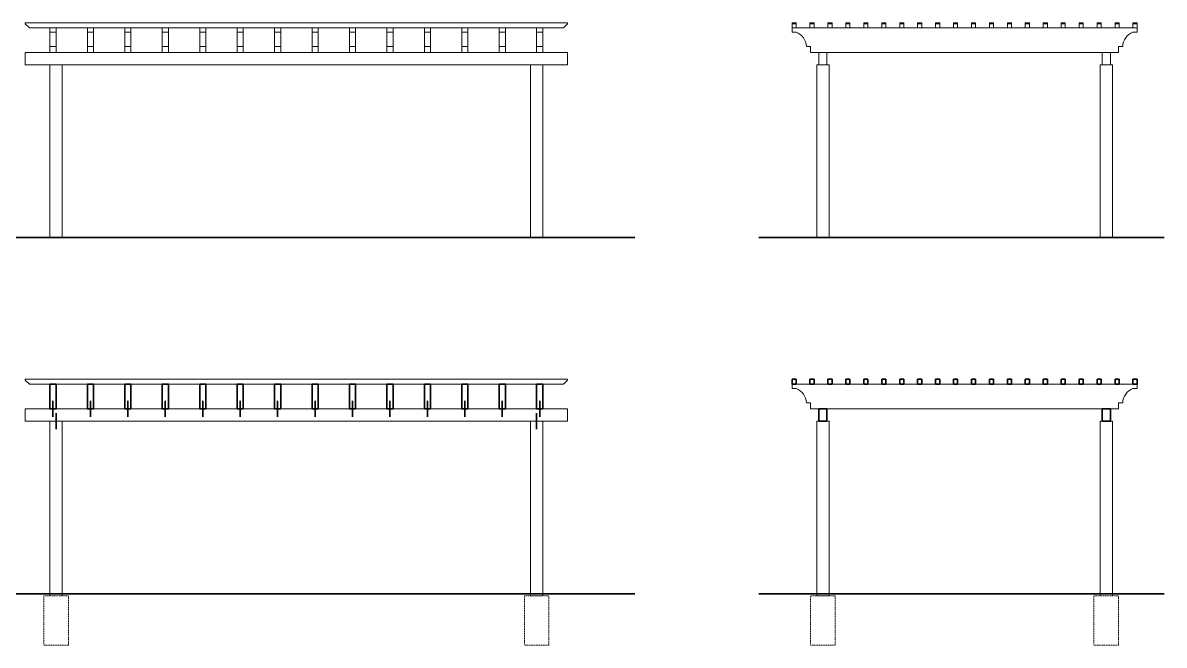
# Model space of a CAD drawing. Header units: inches. Extents: x 5821 to 9304, y -7513 to -2875.
# Drawn here: x 8398 to 8953, y -4234 to -3931 of the extents above; entities that cross this region are included whole.
import ezdxf

# ---------------------------------------------------------------- set-up
doc = ezdxf.new("R2010")
doc.units = ezdxf.units.IN
doc.header["$MEASUREMENT"] = 0
doc.linetypes.add('ACAD_ISO02W100', pattern=[15, 12, -3])
doc.linetypes.add('CENTER', pattern=[2, 1.25, -0.25, 0.25, -0.25])
for name, color, linetype, lineweight in [('exist building dotline', 8, 'CENTER', 13), ('wall', 70, 'Continuous', 35), ('wall view line', 70, 'Continuous', 13)]:
    doc.layers.add(name, color=color, linetype=linetype, lineweight=lineweight)

# ---------------------------------------------------------------- blocks, each defined once
blk = doc.blocks.new('timber')
at = {"layer": 'wall view line', "ltscale": 100}
for p, q in [((8330.09, -3789.7), (8330.09, -3777.7)), ((8330.09, -3777.7), (8333.09, -3777.7)), ((8333.09, -3777.7), (8333.09, -3789.7)), ((8330.09, -3779.7), (8333.09, -3779.7)), ((8333.09, -3786.7), (8330.09, -3786.7)), ((8330.09, -3789.7), (8330.09, -3786.7)), ((8333.09, -3789.7), (8330.09, -3789.7))]:
    blk.add_line(p, q, dxfattribs=at)
blk = doc.blocks.new('*U294')
at = {"layer": 'wall view line'}
blk.add_blockref('timber', (-8331.59, 3783.7), dxfattribs=at)
blk = doc.blocks.new('*U295')
at = {"color": 0, "linetype": 'ByBlock', "lineweight": -2, "transparency": 16777216}
for p in [(0, 0), (18.23, 0), (36.46, 0), (54.69, 0), (72.92, 0), (91.15, 0), (109.38, 0), (127.62, 0), (145.85, 0), (164.08, 0), (182.31, 0), (200.54, 0), (218.77, 0), (237, 0)]:
    blk.add_blockref('*U294', p, dxfattribs=at)
blk = doc.blocks.new('shad')
at = {"layer": 'wall view line', "ltscale": 100}
for p, q in [((8855.98, -3933.7), (8855.98, -3931.2)), ((8855.98, -3931.2), (8857.98, -3931.2)), ((8855.98, -3931.7), (8857.98, -3931.7)), ((8855.98, -3933.7), (8857.98, -3933.7)), ((8857.98, -3933.7), (8857.98, -3931.2))]:
    blk.add_line(p, q, dxfattribs=at)
blk = doc.blocks.new('*U297')
at = {"layer": 'wall view line'}
blk.add_blockref('shad', (-8856.98, 3932.45), dxfattribs=at)
blk = doc.blocks.new('*U298')
at = {"layer": 'wall view line', "color": 0, "linetype": 'ByBlock', "lineweight": -2, "transparency": 16777216}
for p in [(0, 0), (8.74, 0), (17.47, 0), (26.21, 0), (34.95, 0), (43.68, 0), (52.42, 0), (61.16, 0), (69.89, 0), (78.63, 0), (87.37, 0), (96.11, 0), (104.84, 0), (113.58, 0), (122.32, 0), (131.05, 0), (139.79, 0), (148.53, 0), (157.26, 0), (166, 0)]:
    blk.add_blockref('*U297', p, dxfattribs=at)
blk = doc.blocks.new('dd')
at = {"layer": 'wall', "ltscale": 100}
for p, q in [((8410.81, -4119.17), (8410.81, -4107.17)), ((8410.81, -4107.17), (8413.81, -4107.17)), ((8413.81, -4107.17), (8413.81, -4119.17)), ((8413.81, -4119.17), (8410.81, -4119.17))]:
    blk.add_line(p, q, dxfattribs=at)
blk = doc.blocks.new('*U304')
blk.add_blockref('dd', (-8412.31, 4113.17))
blk = doc.blocks.new('*U305')
at = {"color": 0, "linetype": 'ByBlock', "lineweight": -2, "transparency": 16777216}
for p in [(0, 0), (18.23, 0), (36.46, 0), (54.69, 0), (72.92, 0), (91.15, 0), (109.38, 0), (127.62, 0), (145.85, 0), (164.08, 0), (182.31, 0), (200.54, 0), (218.77, 0), (237, 0)]:
    blk.add_blockref('*U304', p, dxfattribs=at)
blk = doc.blocks.new('f')
at = {"layer": 'wall', "ltscale": 100}
for p, q in [((8772.16, -4107.17), (8772.16, -4104.67)), ((8772.16, -4104.67), (8774.16, -4104.67)), ((8774.16, -4107.17), (8774.16, -4104.67)), ((8772.16, -4107.17), (8774.16, -4107.17))]:
    blk.add_line(p, q, dxfattribs=at)
blk = doc.blocks.new('*U307')
blk.add_blockref('f', (-8773.16, 4105.92))
blk = doc.blocks.new('*U308')
at = {"color": 0, "linetype": 'ByBlock', "lineweight": -2, "transparency": 16777216}
for p in [(0, 0), (8.74, 0), (17.47, 0), (26.21, 0), (34.95, 0), (43.68, 0), (52.42, 0), (61.16, 0), (69.89, 0), (78.63, 0), (87.37, 0), (96.11, 0), (104.84, 0), (113.58, 0), (122.32, 0), (131.05, 0), (139.79, 0), (148.53, 0), (157.26, 0), (166, 0)]:
    blk.add_blockref('*U307', p, dxfattribs=at)

msp = doc.modelspace()

# ---------------------------------------------------------------- linework, layer by layer
at = {"layer": 'exist building dotline', "linetype": 'ACAD_ISO02W100', "ltscale": 0.008}
for p, q in [((8419.813724, -4210.166341), (8407.813724, -4210.166341)), ((8407.813724, -4210.166341), (8407.813724, -4211.166341)), ((8407.813724, -4211.166341), (8407.813724, -4234.166341)), ((8419.813724, -4211.166341), (8419.813724, -4210.166341)), ((8419.813724, -4234.166341), (8419.813724, -4211.166341)), ((8653.813724, -4210.166341), (8641.813724, -4210.166341)), ((8641.813724, -4210.166341), (8641.813724, -4211.166341)), ((8641.813724, -4211.166341), (8641.813724, -4234.166341)), ((8644.813724, -4210.166341), (8650.813724, -4210.166341)), ((8653.813724, -4211.166341), (8653.813724, -4210.166341)), ((8653.813724, -4234.166341), (8653.813724, -4211.166341)), ((8793.157784, -4210.166349), (8781.157784, -4210.166349)), ((8781.157784, -4210.166349), (8781.157784, -4211.166349)), ((8781.157784, -4211.166349), (8781.157784, -4234.166349)), ((8784.157784, -4210.166349), (8790.157784, -4210.166349)), ((8793.157784, -4211.166349), (8793.157784, -4210.166349)), ((8793.157784, -4234.166349), (8793.157784, -4211.166349)), ((8931.157784, -4210.166349), (8919.157784, -4210.166349)), ((8919.157784, -4210.166349), (8919.157784, -4211.166349)), ((8919.157784, -4211.166349), (8919.157784, -4234.166349)), ((8931.157784, -4211.166349), (8931.157784, -4210.166349)), ((8931.157784, -4234.166349), (8931.157784, -4211.166349)), ((8407.813724, -4234.166341), (8419.813724, -4234.166341)), ((8641.813724, -4234.166341), (8653.813724, -4234.166341)), ((8781.157784, -4234.166349), (8793.157784, -4234.166349)), ((8919.157784, -4234.166349), (8931.157784, -4234.166349))]:
    msp.add_line(p, q, dxfattribs=at)
at = {"layer": 'wall', "ltscale": 100}
for p, q in [((8369.14395, -4035.70397), (8695.656294, -4035.70397)), ((8755.935597, -4035.70397), (8953.351418, -4035.70397)), ((8787.157784, -4119.166349), (8785.157784, -4119.166349)), ((8785.157784, -4119.166349), (8785.157784, -4125.166349)), ((8787.157784, -4119.166349), (8789.157784, -4119.166349)), ((8789.157784, -4119.166349), (8789.157784, -4125.166349)), ((8923.157784, -4119.166349), (8923.157784, -4125.166349)), ((8923.157784, -4119.166349), (8927.157784, -4119.166349)), ((8927.157784, -4119.166349), (8927.157784, -4125.166349)), ((8785.157784, -4125.166349), (8789.157784, -4125.166349)), ((8923.157784, -4125.166349), (8927.157784, -4125.166349)), ((8369.14395, -4209.166341), (8695.656294, -4209.166341)), ((8755.935597, -4209.166349), (8953.351418, -4209.166349))]:
    msp.add_line(p, q, dxfattribs=at)
at = {"layer": 'wall view line', "ltscale": 100}
for p, q in [((8398.813724, -3931.20397), (8398.813724, -3931.70397)), ((8398.813724, -3931.20397), (8662.813724, -3931.20397)), ((8400.813724, -3933.70397), (8398.813724, -3931.70397)), ((8400.813724, -3933.70397), (8660.813724, -3933.70397)), ((8660.813724, -3933.70397), (8662.813724, -3931.70397)), ((8662.813724, -3931.20397), (8662.813724, -3931.70397)), ((8940.157784, -3933.70397), (8772.157784, -3933.70397)), ((8772.157784, -3933.70397), (8772.157784, -3935.70397)), ((8940.157784, -3933.70397), (8940.157784, -3935.70397)), ((8772.157784, -3935.70397), (8774.157784, -3935.70397)), ((8940.157784, -3935.70397), (8938.157784, -3935.70397)), ((8781.157784, -3942.70397), (8779.157784, -3942.70397)), ((8781.157784, -3945.70397), (8781.157784, -3942.70397)), ((8931.157784, -3945.70397), (8931.157784, -3942.70397)), ((8931.157784, -3942.70397), (8933.157784, -3942.70397)), ((8398.813724, -3945.70397), (8662.813724, -3945.70397)), ((8398.813724, -3945.70397), (8398.813724, -3951.70397)), ((8662.813724, -3945.70397), (8662.813724, -3951.70397)), ((8927.157784, -3945.70397), (8781.157784, -3945.70397)), ((8787.157784, -3945.70397), (8785.157784, -3945.70397)), ((8785.157784, -3945.70397), (8785.157784, -3951.70397)), ((8787.157784, -3945.70397), (8789.157784, -3945.70397)), ((8789.157784, -3945.70397), (8789.157784, -3951.70397)), ((8923.157784, -3945.70397), (8923.157784, -3951.70397)), ((8929.157784, -3945.70397), (8927.157784, -3945.70397)), ((8927.157784, -3945.70397), (8927.157784, -3951.70397)), ((8929.157784, -3945.70397), (8931.157784, -3945.70397)), ((8398.813724, -3951.70397), (8662.813724, -3951.70397)), ((8410.813724, -4035.70397), (8410.813724, -3951.70397)), ((8416.813724, -4035.70397), (8416.813724, -3951.70397)), ((8644.813724, -4035.70397), (8644.813724, -3951.70397)), ((8650.813724, -3951.70397), (8650.813724, -4035.70397)), ((8784.157784, -4035.70397), (8784.157784, -3951.70397)), ((8784.157784, -3951.70397), (8790.157784, -3951.70397)), ((8790.157784, -4035.70397), (8790.157784, -3951.70397)), ((8922.157784, -3951.70397), (8922.157784, -4035.70397)), ((8922.157784, -3951.70397), (8928.157784, -3951.70397)), ((8928.157784, -3951.70397), (8928.157784, -4035.70397)), ((8398.813724, -4104.666341), (8398.813724, -4105.166341)), ((8398.813724, -4104.666341), (8662.813724, -4104.666341)), ((8400.813724, -4107.166341), (8398.813724, -4105.166341)), ((8660.813724, -4107.166341), (8662.813724, -4105.166341)), ((8662.813724, -4104.666341), (8662.813724, -4105.166341)), ((8400.813724, -4107.166341), (8660.813724, -4107.166341)), ((8940.157784, -4107.166349), (8772.157784, -4107.166349)), ((8772.157784, -4107.166349), (8772.157784, -4109.166349)), ((8772.157784, -4109.166349), (8774.157784, -4109.166349)), ((8940.157784, -4109.166349), (8938.157784, -4109.166349)), ((8940.157784, -4107.166349), (8940.157784, -4109.166349)), ((8781.157784, -4116.166349), (8779.157784, -4116.166349)), ((8781.157784, -4119.166349), (8781.157784, -4116.166349)), ((8931.157784, -4119.166349), (8931.157784, -4116.166349)), ((8931.157784, -4116.166349), (8933.157784, -4116.166349)), ((8398.813724, -4119.166341), (8662.813724, -4119.166341)), ((8398.813724, -4119.166341), (8398.813724, -4125.166341)), ((8662.813724, -4119.166341), (8662.813724, -4125.166341)), ((8927.157784, -4119.166349), (8781.157784, -4119.166349)), ((8929.157784, -4119.166349), (8927.157784, -4119.166349)), ((8929.157784, -4119.166349), (8931.157784, -4119.166349)), ((8398.813724, -4125.166341), (8662.813724, -4125.166341)), ((8410.813724, -4210.166341), (8410.813724, -4125.166341)), ((8410.813724, -4125.166341), (8416.813724, -4125.166341)), ((8416.813724, -4210.166341), (8416.813724, -4125.166341)), ((8644.813724, -4210.166341), (8644.813724, -4125.166341)), ((8644.813724, -4125.166341), (8650.813724, -4125.166341)), ((8650.813724, -4125.166341), (8650.813724, -4210.166341)), ((8784.157784, -4210.166349), (8784.157784, -4125.166349)), ((8784.157784, -4125.166349), (8790.157784, -4125.166349)), ((8790.157784, -4210.166349), (8790.157784, -4125.166349)), ((8922.157784, -4125.166349), (8922.157784, -4210.166349)), ((8922.157784, -4125.166349), (8928.157784, -4125.166349)), ((8928.157784, -4125.166349), (8928.157784, -4210.166349))]:
    msp.add_line(p, q, dxfattribs=at)
at = {"layer": 'wall view line', "lineweight": 35, "ltscale": 100}
for p, q in [((8412.313724, -4115.297883), (8412.313724, -4123.0348)), ((8430.544493, -4115.297883), (8430.544493, -4123.0348)), ((8448.775262, -4115.297883), (8448.775262, -4123.0348)), ((8467.006032, -4115.297883), (8467.006032, -4123.0348)), ((8485.236801, -4115.297883), (8485.236801, -4123.0348)), ((8503.46757, -4115.297883), (8503.46757, -4123.0348)), ((8521.698339, -4115.297883), (8521.698339, -4123.0348)), ((8539.929108, -4115.297883), (8539.929108, -4123.0348)), ((8558.159878, -4115.297883), (8558.159878, -4123.0348)), ((8576.390647, -4115.297883), (8576.390647, -4123.0348)), ((8594.621416, -4115.297883), (8594.621416, -4123.0348)), ((8612.852185, -4115.297883), (8612.852185, -4123.0348)), ((8631.082955, -4115.297883), (8631.082955, -4123.0348)), ((8649.313724, -4115.297883), (8649.313724, -4123.0348)), ((8413.813724, -4121.297883), (8413.813724, -4129.0348)), ((8647.813724, -4121.297883), (8647.813724, -4129.0348))]:
    msp.add_line(p, q, dxfattribs=at)
at = {"layer": 'wall view line', "ltscale": 100}
for centre, start, end in [((8771.221579, -3943.086974), 2.7629682, 68.31238738), ((8941.093989, -3943.086974), 111.68761262, 177.2370318), ((8771.221579, -4116.549353), 2.7629682, 68.31238738), ((8941.093989, -4116.549353), 111.68761262, 177.2370318)]:
    msp.add_arc(centre, 7.945442, start, end, dxfattribs=at)

# ---------------------------------------------------------------- block references
for name, p in [('*U295', (8412.313724, -3939.70397)), ('*U308', (8773.157784, -4105.916349)), ('*U305', (8412.313724, -4113.166341))]:
    msp.add_blockref(name, p)
at = {"layer": 'wall view line'}
msp.add_blockref('*U298', (8773.157784, -3932.45397), dxfattribs=at)

doc.saveas('drawing.dxf')
